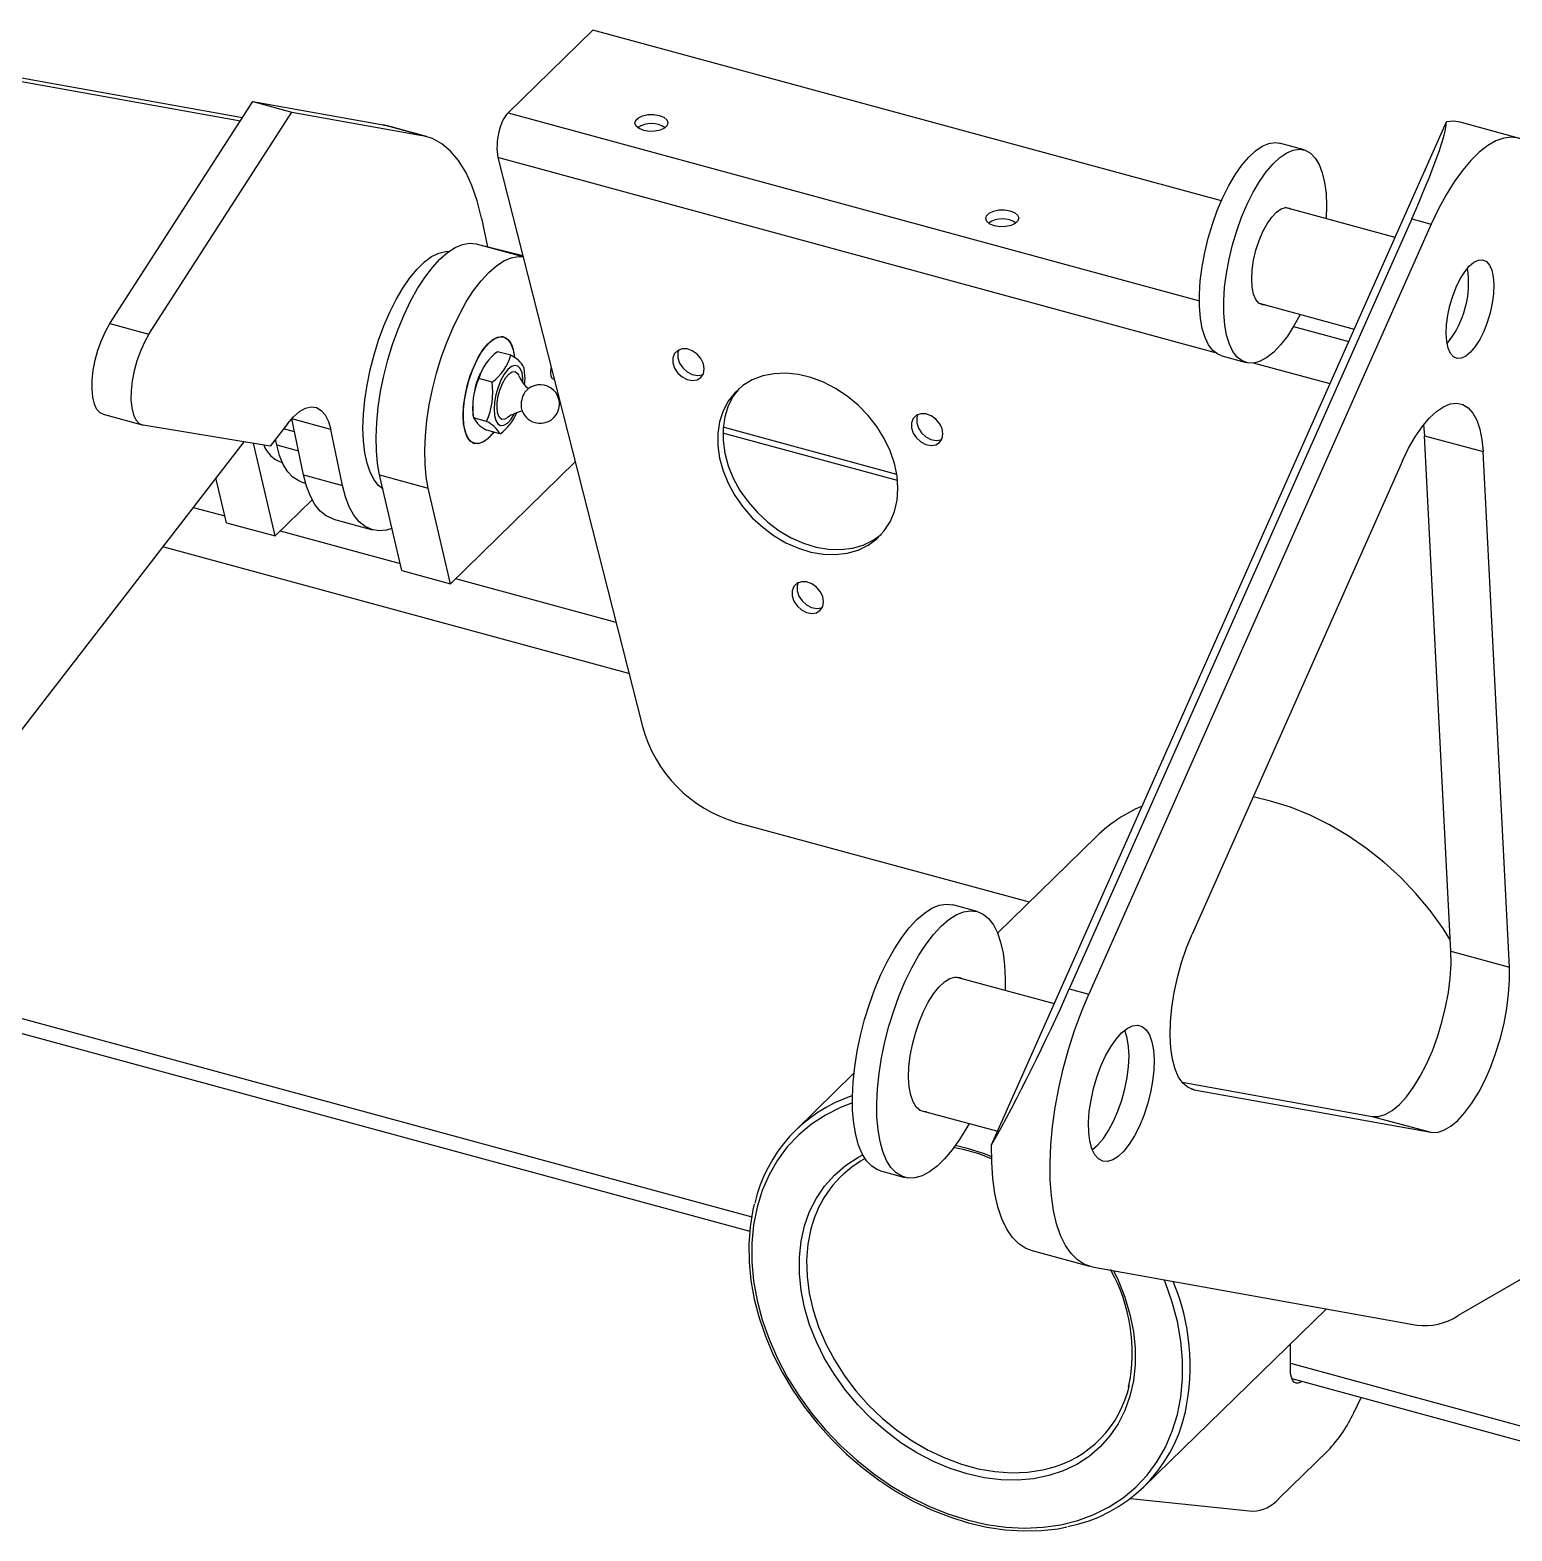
# Model space of a CAD drawing. Extents: x 0 to 8400, y -1608 to 5940.
# Drawn here: x 2407 to 2945, y 3799 to 4344 of the extents above; entities that cross this region are included whole.
import ezdxf

# ---------------------------------------------------------------- set-up
doc = ezdxf.new("R2010")
doc.units = 0
doc.header["$LTSCALE"] = 20
doc.layers.get('0').update_dxf_attribs({"linetype": 'CONTINUOUS'})

msp = doc.modelspace()

# ---------------------------------------------------------------- linework, layer by layer
at = {"color": 7, "linetype": 'Continuous'}
for p, q in [((2610.97, 4344.03), (2580.16, 4313.97)), ((2839.11, 4282.03), (2610.97, 4344.03)), ((2326.57, 4340.47), (2483.73, 4312.28)), ((2340.72, 4336.63), (2482.98, 4311.11)), ((2435.61, 4237.46), (2487.45, 4318.06)), ((2487.45, 4318.06), (2501.6, 4314.22)), ((2487.45, 4318.06), (2534.84, 4309.56)), ((2449.76, 4233.62), (2501.6, 4314.22)), ((2501.6, 4314.22), (2548.99, 4305.72)), ((2548.99, 4305.72), (2534.84, 4309.56)), ((2534.84, 4309.56), (2536.35, 4309.22)), ((2755.72, 3939.36), (2920.84, 4310.65)), ((2946.98, 4304.79), (2925.76, 4310.56)), ((2550.5, 4305.38), (2536.35, 4309.22)), ((2869.12, 4300.52), (2860.27, 4302.92)), ((2576.44, 4297.71), (2628.93, 4091.23)), ((2902.2, 4268.73), (2862.31, 4279.57)), ((2570.52, 4275.79), (2572.73, 4265.36)), ((2908.23, 4275.52), (2783.91, 3995.97)), ((2915.3, 4273.6), (2790.98, 3994.05)), ((2908.23, 4275.52), (2915.3, 4273.6)), ((2568.52, 4266.41), (2585.47, 4262.17)), ((2852.87, 4244.83), (2887.39, 4235.45)), ((2435.61, 4237.46), (2449.76, 4233.62)), ((2578.5, 4232.61), (2577.72, 4232.82)), ((2581.14, 4225.96), (2576.35, 4227.27)), ((2839.29, 4225.72), (2848.14, 4223.32)), ((2574.34, 4216.26), (2569.54, 4217.56)), ((2586.16, 4219.78), (2585.97, 4221.57)), ((2595.67, 4219.76), (2595.82, 4221.46)), ((2586.3, 4212.54), (2586.59, 4212.92)), ((2433.17, 4204.55), (2447.32, 4200.71)), ((2493.82, 4193.04), (2447.65, 4200.64)), ((2500.07, 4201.13), (2493.82, 4193.04)), ((2515.79, 4199), (2501.64, 4202.85)), ((2505.91, 4182.61), (2501.64, 4202.85)), ((2572.38, 4201.99), (2567.59, 4203.3)), ((2912.52, 4200.72), (2912.88, 4196.77)), ((2496.2, 4193.41), (2495.75, 4195.54)), ((2520.06, 4178.76), (2515.79, 4199)), ((2577.23, 4197.43), (2572.43, 4198.74)), ((2721.29, 4182.71), (2658.22, 4199.85)), ((2912.88, 4196.77), (2934.11, 4191)), ((2922.45, 4009.65), (2912.88, 4196.77)), ((2484.29, 4194.6), (2374.68, 4052.75)), ((2495.57, 4160.38), (2487.76, 4194.03)), ((2567.23, 4194.22), (2568.01, 4194.01)), ((2943.68, 4003.88), (2934.11, 4191)), ((2497.77, 4187.19), (2498.2, 4187.08)), ((2604.52, 4187.26), (2559.25, 4143.07)), ((2904.88, 4187.6), (2828.52, 4015.9)), ((2477.88, 4165.19), (2474.12, 4181.43)), ((2505.3, 4179.97), (2506.65, 4179.6)), ((2505.91, 4182.61), (2520.06, 4178.76)), ((2533.52, 4182.54), (2551.21, 4177.73)), ((2541.56, 4147.88), (2533.52, 4182.54)), ((2509.04, 4173.52), (2495.57, 4160.38)), ((2559.25, 4143.07), (2551.21, 4177.73)), ((2477.88, 4165.19), (2495.57, 4160.38)), ((2516.83, 4166.47), (2530.98, 4162.62)), ((2541.56, 4147.88), (2559.25, 4143.07)), ((2663.13, 4056.42), (2769.4, 4027.54)), ((2793.79, 4051.35), (2757.85, 4016.28)), ((2750.46, 4024.07), (2741.61, 4026.47)), ((2922.45, 4009.65), (2943.68, 4003.88)), ((2319.08, 4002.81), (2667.89, 3908.01)), ((2778.48, 3990.54), (2742.68, 4000.28)), ((2783.91, 3995.97), (2790.98, 3994.05)), ((2705.73, 3965.4), (2684.59, 3944.76)), ((2824.84, 3962.11), (2893.92, 3949.72)), ((2829.21, 3959.37), (2915.14, 3943.95)), ((2729.56, 3952.03), (2757.93, 3944.32)), ((2893.92, 3949.72), (2915.14, 3943.95)), ((2715.38, 3929.97), (2724.23, 3927.57)), ((2770, 3901.11), (2791.23, 3895.34)), ((2971.67, 3904.41), (2925.06, 3877.39)), ((2792.19, 3895.12), (2910.05, 3873.98)), ((2811.01, 3815.24), (2877.23, 3879.87)), ((2864.18, 3857.97), (2864.18, 3867.13)), ((2864.71, 3854.52), (2973.25, 3825.02)), ((2887.18, 3842.15), (2889.89, 3847.67)), ((2859.92, 3810.95), (2877.84, 3828.45)), ((2806.11, 3811.02), (2850.47, 3806.45))]:
    msp.add_line(p, q, dxfattribs=at)
at = {"color": 8, "linetype": 'Continuous'}
for p, q in [((2580.16, 4313.97), (2831.12, 4245.76)), ((2836.93, 4226.91), (2576.44, 4297.71)), ((2568.52, 4266.41), (2585.57, 4261.78)), ((2865.33, 4236.46), (2885.42, 4231.01)), ((2878.57, 4215.59), (2850.77, 4223.15)), ((2502.62, 4198.19), (2498.63, 4199.27)), ((2721.56, 4180.49), (2658.11, 4197.73)), ((2496.2, 4193.41), (2504.08, 4191.27)), ((2465.88, 4170.78), (2477.31, 4167.67)), ((2497.44, 4162.2), (2540.99, 4150.37)), ((2624.03, 4110.52), (2454.85, 4156.5)), ((2561.12, 4144.9), (2619.31, 4129.08)), ((2320.39, 4007.9), (2668.6, 3913.26)), ((2828.13, 3959.66), (2829.21, 3959.37)), ((2742.63, 3939.24), (2746.87, 3938.23)), ((2864.18, 3860.11), (2976.47, 3829.59))]:
    msp.add_line(p, q, dxfattribs=at)
at = {"color": 7, "linetype": 'Continuous', "flags": 128}
for points in [[(2629.41, 4307.57), (2627.77, 4308.23), (2626.66, 4309.14), (2626.22, 4310.19), (2626.5, 4311.25), (2627.47, 4312.2), (2629.02, 4312.92), (2630.95, 4313.32), (2633.03, 4313.36), (2635.01, 4313.04), (2636.66, 4312.38), (2637.77, 4311.47), (2638.21, 4310.42), (2637.93, 4309.36), (2636.95, 4308.41), (2635.41, 4307.69), (2633.48, 4307.28), (2631.4, 4307.24), (2629.41, 4307.57)], [(2925.76, 4310.56), (2923.57, 4310.89), (2920.84, 4310.65)], [(2570.52, 4275.79), (2568.97, 4281.99), (2567.05, 4287.55), (2564.79, 4292.45), (2562.2, 4296.63), (2559.3, 4300.07), (2556.12, 4302.75), (2552.67, 4304.63), (2548.99, 4305.72)], [(2959.14, 4278.7), (2958.7, 4283.85), (2957.92, 4288.57), (2956.83, 4292.78), (2955.43, 4296.43), (2953.73, 4299.49), (2951.77, 4301.91), (2949.55, 4303.68), (2947.12, 4304.75), (2944.5, 4305.13), (2941.71, 4304.81), (2938.8, 4303.78), (2935.8, 4302.08), (2932.74, 4299.7), (2929.67, 4296.69), (2926.61, 4293.08), (2923.61, 4288.91), (2920.7, 4284.24), (2917.92, 4279.11), (2915.3, 4273.6)], [(2839.29, 4225.72), (2837.83, 4226.32), (2836.02, 4227.72), (2834.46, 4229.78), (2833.18, 4232.45), (2832.19, 4235.69), (2831.51, 4239.44), (2831.17, 4243.63), (2831.15, 4248.2), (2831.46, 4253.05), (2832.11, 4258.1), (2833.07, 4263.27), (2834.32, 4268.45), (2835.86, 4273.56), (2837.64, 4278.5), (2839.63, 4283.19), (2841.81, 4287.55), (2844.13, 4291.49), (2846.56, 4294.94), (2849.04, 4297.85), (2851.53, 4300.16), (2853.99, 4301.83), (2856.38, 4302.83), (2858.65, 4303.15), (2860.27, 4302.92)], [(2848.69, 4223.19), (2846.67, 4223.92), (2844.87, 4225.32), (2843.31, 4227.37), (2842.02, 4230.04), (2841.03, 4233.28), (2840.36, 4237.04), (2840.01, 4241.23), (2839.99, 4245.79), (2840.31, 4250.65), (2840.95, 4255.7), (2841.91, 4260.86), (2843.17, 4266.05), (2844.7, 4271.15), (2846.48, 4276.1), (2848.48, 4280.79), (2850.66, 4285.14), (2852.98, 4289.08), (2855.4, 4292.54), (2857.88, 4295.45), (2860.37, 4297.76), (2862.83, 4299.43), (2865.22, 4300.43), (2867.49, 4300.74), (2869.6, 4300.37), (2871.52, 4299.3), (2873.2, 4297.57), (2874.63, 4295.2), (2875.76, 4292.24), (2876.6, 4288.74), (2877.11, 4284.75), (2877.29, 4280.37), (2877.14, 4275.65), (2877.14, 4275.54)], [(2756.77, 4272.96), (2755.12, 4273.62), (2754.01, 4274.52), (2753.57, 4275.57), (2753.86, 4276.64), (2754.83, 4277.59), (2756.37, 4278.31), (2758.3, 4278.71), (2760.39, 4278.75), (2762.37, 4278.42), (2764.02, 4277.77), (2765.13, 4276.86), (2765.57, 4275.81), (2765.28, 4274.74), (2764.31, 4273.8), (2762.76, 4273.08), (2760.84, 4272.67), (2758.75, 4272.63), (2756.77, 4272.96)], [(2854.94, 4244.27), (2854.1, 4244.3), (2852.75, 4244.92), (2851.64, 4246.24), (2850.81, 4248.19), (2850.3, 4250.71), (2850.13, 4253.69), (2850.31, 4257.01), (2850.84, 4260.52), (2851.68, 4264.1), (2852.8, 4267.58), (2854.16, 4270.84), (2855.71, 4273.72), (2857.38, 4276.13), (2859.09, 4277.95), (2860.79, 4279.12), (2862.4, 4279.58), (2863.85, 4279.32), (2864.39, 4279.01)], [(2533.52, 4182.54), (2532.77, 4186.7), (2532.34, 4191.31), (2532.23, 4196.29), (2532.46, 4201.58), (2533.01, 4207.1), (2533.88, 4212.78), (2535.05, 4218.53), (2536.51, 4224.28), (2538.24, 4229.94), (2540.22, 4235.43), (2542.41, 4240.68), (2544.79, 4245.61), (2547.31, 4250.16), (2549.96, 4254.25), (2552.68, 4257.84), (2555.44, 4260.86), (2558.21, 4263.29), (2560.94, 4265.07), (2563.59, 4266.2), (2566.13, 4266.65), (2568.52, 4266.41)], [(2534.69, 4177.5), (2533.18, 4178.7), (2531.5, 4180.79), (2530.08, 4183.5), (2528.96, 4186.78), (2528.15, 4190.6), (2527.65, 4194.87), (2527.49, 4199.55), (2527.65, 4204.54), (2528.15, 4209.78), (2528.96, 4215.18), (2530.08, 4220.66), (2531.5, 4226.13), (2533.18, 4231.51), (2535.1, 4236.7), (2537.23, 4241.63), (2539.55, 4246.22), (2542, 4250.39), (2544.55, 4254.09), (2547.17, 4257.25), (2549.81, 4259.83), (2552.42, 4261.77), (2554.98, 4263.06), (2557.43, 4263.67), (2558.78, 4263.71)], [(2551.21, 4177.73), (2550.46, 4181.89), (2550.03, 4186.5), (2549.92, 4191.48), (2550.15, 4196.77), (2550.7, 4202.29), (2551.56, 4207.97), (2552.74, 4213.72), (2554.2, 4219.47), (2555.93, 4225.13), (2557.91, 4230.62), (2560.1, 4235.87), (2562.47, 4240.81), (2565, 4245.35), (2567.65, 4249.45), (2570.37, 4253.03), (2573.13, 4256.06), (2575.9, 4258.48), (2578.63, 4260.27), (2581.28, 4261.39), (2583.82, 4261.84), (2585.58, 4261.73)], [(2922.07, 4244), (2923.11, 4247.47), (2924.39, 4250.75), (2925.86, 4253.73), (2927.46, 4256.28), (2929.14, 4258.31), (2930.83, 4259.74), (2932.46, 4260.51), (2933.98, 4260.6), (2935.32, 4260), (2936.42, 4258.73), (2937.26, 4256.85), (2937.8, 4254.43), (2938.01, 4251.55), (2937.89, 4248.33), (2937.44, 4244.9), (2936.69, 4241.38), (2935.65, 4237.91), (2934.37, 4234.62), (2932.9, 4231.65), (2931.3, 4229.1), (2929.62, 4227.07), (2927.93, 4225.64), (2926.3, 4224.87), (2924.78, 4224.78), (2923.45, 4225.38), (2922.34, 4226.64), (2921.5, 4228.53), (2920.96, 4230.95), (2920.75, 4233.83), (2920.87, 4237.05), (2921.32, 4240.48), (2922.07, 4244)], [(2867.7, 4240.8), (2865.45, 4236.67), (2863.07, 4232.96), (2860.62, 4229.77), (2858.13, 4227.16), (2855.64, 4225.16), (2853.21, 4223.82), (2850.88, 4223.16), (2848.69, 4223.19)], [(2433.17, 4204.55), (2432.09, 4205.08), (2430.9, 4206.35), (2429.99, 4208.25), (2429.39, 4210.71), (2429.11, 4213.65), (2429.16, 4216.95), (2429.55, 4220.51), (2430.25, 4224.18), (2431.25, 4227.84), (2432.51, 4231.36), (2433.98, 4234.6), (2435.61, 4237.46)], [(2449.76, 4233.62), (2448.13, 4230.76), (2446.66, 4227.51), (2445.4, 4223.99), (2444.4, 4220.33), (2443.7, 4216.66), (2443.31, 4213.11), (2443.26, 4209.8), (2443.54, 4206.87), (2444.14, 4204.4), (2445.06, 4202.5), (2446.24, 4201.23), (2447.65, 4200.64)], [(2563.87, 4204.16), (2564.04, 4207.58), (2564.54, 4211.22), (2565.36, 4214.93), (2566.46, 4218.58), (2567.81, 4222.04), (2569.35, 4225.18), (2571.04, 4227.9), (2572.8, 4230.09), (2574.59, 4231.67), (2576.32, 4232.59), (2577.94, 4232.81), (2579.39, 4232.33), (2580.62, 4231.16), (2581.59, 4229.35), (2582.25, 4226.95), (2582.52, 4225.01)], [(2574.91, 4198.07), (2573.56, 4196.48), (2571.79, 4194.95), (2570.07, 4194.09), (2568.47, 4193.92), (2567.04, 4194.46), (2565.83, 4195.67), (2564.89, 4197.52), (2564.26, 4199.95), (2563.95, 4202.85), (2563.97, 4206.14), (2564.33, 4209.68), (2565.02, 4213.36), (2566, 4217.03), (2567.24, 4220.57), (2568.7, 4223.84), (2570.33, 4226.74), (2572.06, 4229.15), (2573.83, 4230.99), (2575.58, 4232.19), (2575.58, 4232.19)], [(2575.58, 4232.19), (2577.25, 4232.71), (2578.78, 4232.52), (2580.1, 4231.64), (2581.18, 4230.1), (2581.97, 4227.96), (2582.44, 4225.28), (2582.46, 4225.13)], [(2651.38, 4221.01), (2651.07, 4222.91), (2650.17, 4224.77), (2648.77, 4226.39), (2647.04, 4227.59), (2645.15, 4228.26), (2643.32, 4228.31), (2641.74, 4227.73), (2640.57, 4226.6), (2639.96, 4225.03), (2639.96, 4223.2), (2640.57, 4221.3), (2641.74, 4219.54), (2643.32, 4218.1), (2645.15, 4217.15), (2647.04, 4216.79), (2648.77, 4217.06), (2650.17, 4217.92), (2651.07, 4219.29), (2651.38, 4221.01)], [(2642.18, 4227.97), (2641.83, 4226.86), (2641.83, 4225.02), (2642.44, 4223.12), (2643.6, 4221.36), (2645.19, 4219.92), (2647.02, 4218.97), (2648.91, 4218.61), (2650.64, 4218.88), (2650.94, 4219)], [(2579.88, 4203.28), (2578.96, 4202.76), (2577.9, 4202.72), (2577.03, 4203.39), (2576.43, 4204.7), (2576.15, 4206.56), (2576.2, 4208.8), (2576.59, 4211.26), (2577.28, 4213.72), (2578.22, 4216), (2579.33, 4217.9)], [(2579.33, 4217.9), (2580.52, 4219.28), (2581.69, 4220.02), (2582.75, 4220.05), (2583.62, 4219.39), (2584.05, 4218.59)], [(2596.91, 4217.19), (2596.35, 4217.4), (2595.84, 4218.29), (2595.67, 4219.76)], [(2721.69, 4177.66), (2721.37, 4182.16), (2720.42, 4186.74), (2718.86, 4191.32), (2716.72, 4195.81), (2714.03, 4200.12), (2710.86, 4204.17), (2707.26, 4207.87), (2703.31, 4211.16), (2699.08, 4213.96), (2694.65, 4216.24), (2690.11, 4217.93), (2685.55, 4219.02), (2681.05, 4219.47), (2676.71, 4219.29), (2672.6, 4218.46), (2668.82, 4217.02), (2665.43, 4214.98), (2662.49, 4212.39), (2660.07, 4209.29), (2658.22, 4205.75), (2656.96, 4201.84), (2656.32, 4197.63), (2656.32, 4193.21), (2656.96, 4188.65), (2658.22, 4184.06), (2660.07, 4179.51), (2662.49, 4175.1), (2665.43, 4170.92), (2668.82, 4167.03), (2672.6, 4163.53), (2676.71, 4160.47), (2681.05, 4157.93), (2685.55, 4155.94), (2690.11, 4154.54), (2694.65, 4153.77), (2699.08, 4153.64), (2703.31, 4154.14), (2707.26, 4155.28), (2710.86, 4157.03), (2714.03, 4159.35), (2716.72, 4162.2), (2718.86, 4165.52), (2720.42, 4169.26), (2721.37, 4173.33), (2721.69, 4177.66)], [(2664.08, 4213.91), (2661.94, 4211.11), (2660.08, 4207.58), (2658.82, 4203.66), (2658.19, 4199.46), (2658.19, 4195.03), (2658.82, 4190.48), (2660.08, 4185.88), (2661.94, 4181.33), (2664.36, 4176.92), (2667.29, 4172.74), (2670.69, 4168.85), (2674.47, 4165.35), (2678.57, 4162.3), (2682.92, 4159.75), (2687.41, 4157.76), (2691.97, 4156.36), (2696.52, 4155.59), (2700.94, 4155.46), (2705.18, 4155.97), (2709.13, 4157.1), (2712.73, 4158.85), (2715.61, 4160.92)], [(2500.07, 4201.13), (2502.28, 4203.67), (2504.5, 4205.56), (2506.67, 4206.76), (2508.73, 4207.24), (2510.63, 4206.98), (2512.33, 4205.99), (2513.78, 4204.3), (2514.94, 4201.95), (2515.79, 4199)], [(2904.88, 4187.6), (2907.11, 4192.22), (2909.51, 4196.4), (2912.02, 4200.06), (2914.59, 4203.14), (2917.19, 4205.58), (2919.75, 4207.32), (2922.23, 4208.34), (2924.58, 4208.62), (2926.76, 4208.14), (2928.72, 4206.92), (2930.42, 4204.98), (2931.84, 4202.37), (2932.93, 4199.12), (2933.7, 4195.31), (2934.11, 4191)], [(2574.97, 4198.05), (2574.59, 4197.56), (2572.8, 4195.67), (2571.04, 4194.41), (2569.35, 4193.84), (2567.81, 4193.97), (2566.46, 4194.8), (2565.36, 4196.3), (2564.54, 4198.41), (2564.04, 4201.06), (2563.87, 4204.16)], [(2567.4, 4204.79), (2567.41, 4204.39), (2567.51, 4203.64)], [(2738.05, 4197.46), (2737.74, 4199.35), (2736.84, 4201.21), (2735.45, 4202.83), (2733.71, 4204.04), (2731.83, 4204.7), (2729.99, 4204.75), (2728.41, 4204.18), (2727.25, 4203.05), (2726.63, 4201.48), (2726.63, 4199.64), (2727.25, 4197.74), (2728.41, 4195.98), (2729.99, 4194.55), (2731.83, 4193.6), (2733.71, 4193.24), (2735.45, 4193.5), (2736.84, 4194.37), (2737.74, 4195.73), (2738.05, 4197.46)], [(2728.86, 4204.42), (2728.5, 4203.3), (2728.5, 4201.47), (2729.11, 4199.56), (2730.28, 4197.8), (2731.86, 4196.37), (2733.69, 4195.42), (2735.58, 4195.06), (2737.31, 4195.32), (2737.61, 4195.45)], [(2505.3, 4179.97), (2504.19, 4180.36), (2502.07, 4181.68), (2500.18, 4183.68), (2498.56, 4186.33), (2497.23, 4189.59), (2496.2, 4193.41)], [(2516.83, 4166.47), (2516.53, 4166.56), (2514.15, 4167.66), (2511.97, 4169.42), (2510.04, 4171.83), (2508.38, 4174.86), (2506.99, 4178.46), (2505.91, 4182.61)], [(2538.02, 4163.15), (2535.99, 4162.55), (2533.26, 4162.29), (2530.68, 4162.71), (2528.3, 4163.81), (2526.12, 4165.58), (2524.19, 4167.99), (2522.53, 4171.01), (2521.14, 4174.62), (2520.06, 4178.76)], [(2694.71, 4136.49), (2694.4, 4138.38), (2693.5, 4140.24), (2692.11, 4141.86), (2690.38, 4143.07), (2688.49, 4143.73), (2686.66, 4143.78), (2685.07, 4143.21), (2683.91, 4142.08), (2683.3, 4140.51), (2683.3, 4138.67), (2683.91, 4136.77), (2685.07, 4135.01), (2686.66, 4133.58), (2688.49, 4132.63), (2690.38, 4132.27), (2692.11, 4132.53), (2693.5, 4133.4), (2694.4, 4134.76), (2694.71, 4136.49)], [(2685.52, 4143.45), (2685.16, 4142.33), (2685.16, 4140.5), (2685.78, 4138.59), (2686.94, 4136.83), (2688.52, 4135.4), (2690.36, 4134.45), (2692.24, 4134.09), (2693.98, 4134.35), (2694.28, 4134.48)], [(2922.24, 4013.81), (2919.64, 4017.87), (2914.91, 4024.41), (2909.72, 4030.64), (2904.1, 4036.52), (2898.1, 4041.99), (2891.77, 4047.01), (2885.16, 4051.55), (2878.32, 4055.57), (2871.31, 4059.02), (2864.19, 4061.9), (2857.01, 4064.16), (2850.65, 4065.65)], [(2723.09, 4014.63), (2725.81, 4018.17), (2728.57, 4021.15), (2731.33, 4023.53), (2734.05, 4025.27), (2736.69, 4026.35), (2739.22, 4026.75), (2741.59, 4026.48), (2741.61, 4026.47)], [(2731.93, 4012.23), (2734.65, 4015.77), (2737.41, 4018.75), (2740.17, 4021.13), (2742.89, 4022.87), (2745.54, 4023.95), (2748.06, 4024.35), (2750.44, 4024.07), (2752.63, 4023.12), (2754.61, 4021.5), (2756.34, 4019.24), (2757.81, 4016.37), (2758.99, 4012.93), (2759.87, 4008.98), (2760.43, 4004.55), (2760.67, 3999.72), (2760.61, 3995.4)], [(2829.21, 3959.37), (2827.09, 3960.15), (2825.21, 3961.69), (2823.6, 3963.94), (2822.31, 3966.88), (2821.34, 3970.44), (2820.73, 3974.54), (2820.49, 3979.11), (2820.62, 3984.06), (2821.11, 3989.29), (2821.97, 3994.69), (2823.16, 4000.16), (2824.67, 4005.59), (2826.47, 4010.87), (2828.52, 4015.9)], [(2715.38, 3929.97), (2714.28, 3930.36), (2712.19, 3931.65), (2710.33, 3933.59), (2708.73, 3936.16), (2707.4, 3939.32), (2706.37, 3943.03), (2705.65, 3947.22), (2705.25, 3951.86), (2705.18, 3956.86), (2705.43, 3962.17), (2706.01, 3967.7), (2706.9, 3973.38), (2708.1, 3979.12), (2709.58, 3984.85), (2711.33, 3990.49), (2713.32, 3995.96), (2715.52, 4001.18), (2717.91, 4006.08), (2720.44, 4010.58), (2723.09, 4014.63)], [(2747.5, 3947.15), (2746.68, 3945.66), (2744.09, 3941.37), (2741.4, 3937.57), (2738.65, 3934.31), (2735.89, 3931.62), (2733.14, 3929.56), (2730.46, 3928.15), (2727.87, 3927.41), (2725.41, 3927.34), (2723.12, 3927.96), (2721.04, 3929.25), (2719.18, 3931.19), (2717.57, 3933.76), (2716.24, 3936.92), (2715.21, 3940.62), (2714.49, 3944.82), (2714.09, 3949.46), (2714.02, 3954.46), (2714.27, 3959.76), (2714.85, 3965.29), (2715.75, 3970.97), (2716.94, 3976.72), (2718.43, 3982.45), (2720.17, 3988.09), (2722.16, 3993.56), (2724.37, 3998.78), (2726.75, 4003.67), (2729.29, 4008.18), (2731.93, 4012.23), (2731.93, 4012.23)], [(2893.92, 3949.72), (2896.2, 3949.7), (2898.63, 3950.43), (2901.16, 3951.89), (2903.74, 3954.05), (2906.33, 3956.87), (2908.87, 3960.3), (2911.31, 3964.27), (2913.6, 3968.71), (2915.71, 3973.53), (2917.6, 3978.64), (2919.21, 3983.93), (2920.53, 3989.31), (2921.53, 3994.67), (2922.2, 3999.92), (2922.5, 4004.94), (2922.45, 4009.65)], [(2734.62, 3994.17), (2736.59, 3996.64), (2738.58, 3998.51), (2740.54, 3999.73), (2742.41, 4000.26), (2744.13, 4000.08), (2745.12, 3999.61)], [(2915.14, 3943.95), (2917.43, 3943.93), (2919.86, 3944.66), (2922.39, 3946.12), (2924.97, 3948.28), (2927.55, 3951.1), (2930.09, 3954.53), (2932.53, 3958.51), (2934.83, 3962.94), (2936.94, 3967.76), (2938.82, 3972.87), (2940.44, 3978.16), (2941.76, 3983.54), (2942.76, 3988.91), (2943.42, 3994.15), (2943.73, 3999.17), (2943.68, 4003.88)], [(2732.01, 3951.36), (2731.39, 3951.38), (2729.77, 3951.9), (2728.35, 3953.12), (2727.2, 3954.98), (2726.34, 3957.45), (2725.8, 3960.44), (2725.58, 3963.87), (2725.71, 3967.65), (2726.17, 3971.67), (2726.95, 3975.8), (2728.03, 3979.94), (2729.38, 3983.95), (2730.96, 3987.73), (2732.72, 3991.17), (2734.62, 3994.17)], [(2792.19, 3895.12), (2789.42, 3896), (2786.86, 3897.6), (2784.55, 3899.91), (2782.51, 3902.89), (2780.76, 3906.53), (2779.32, 3910.77), (2778.21, 3915.57), (2777.43, 3920.88), (2777.01, 3926.65), (2776.93, 3932.8), (2777.21, 3939.28), (2777.84, 3946.02), (2778.8, 3952.94), (2780.1, 3959.96), (2781.72, 3967.02), (2783.64, 3974.03), (2785.84, 3980.92), (2788.3, 3987.62), (2790.98, 3994.05)], [(2792.72, 3959.84), (2793.93, 3963.99), (2795.4, 3967.96), (2797.09, 3971.65), (2798.93, 3974.95), (2800.89, 3977.76), (2802.9, 3980), (2804.91, 3981.61), (2806.86, 3982.55), (2808.69, 3982.77), (2810.35, 3982.29), (2811.8, 3981.11), (2812.98, 3979.26), (2813.87, 3976.81), (2814.45, 3973.81), (2814.68, 3970.36), (2814.58, 3966.55), (2814.13, 3962.5), (2813.36, 3958.33), (2812.29, 3954.14), (2810.94, 3950.06), (2809.36, 3946.22), (2807.59, 3942.71), (2805.68, 3939.65), (2803.68, 3937.11), (2801.67, 3935.18), (2799.68, 3933.9), (2797.78, 3933.32), (2796.03, 3933.44), (2794.47, 3934.28), (2793.15, 3935.8), (2792.11, 3937.96), (2791.38, 3940.69), (2790.97, 3943.93), (2790.9, 3947.57), (2791.18, 3951.51), (2791.79, 3955.64), (2792.72, 3959.84)], [(2792.25, 3937.58), (2792.35, 3937.65), (2794.33, 3939.39), (2796.29, 3941.74), (2798.19, 3944.62), (2799.97, 3947.96), (2801.57, 3951.65), (2802.95, 3955.6), (2804.08, 3959.69), (2804.91, 3963.8), (2805.42, 3967.82), (2805.61, 3971.62), (2805.46, 3975.1), (2804.98, 3978.15), (2804.18, 3980.7), (2804.05, 3981)], [(2770, 3901.11), (2768.16, 3901.79), (2765.57, 3903.42), (2763.24, 3905.78), (2761.19, 3908.83), (2759.43, 3912.54), (2758, 3916.88), (2756.9, 3921.78), (2756.15, 3927.2), (2755.76, 3933.09), (2755.72, 3939.36)], [(2669.55, 3917.84), (2669.03, 3915.86), (2668.01, 3909.69), (2667.56, 3903.31), (2667.66, 3896.77), (2668.33, 3890.11), (2669.55, 3883.38), (2671.32, 3876.62), (2673.62, 3869.89), (2676.45, 3863.23), (2679.77, 3856.69), (2683.57, 3850.31), (2687.82, 3844.14), (2692.48, 3838.22), (2697.53, 3832.59), (2702.94, 3827.29), (2708.65, 3822.36), (2714.64, 3817.84), (2720.87, 3813.74), (2727.28, 3810.11), (2733.83, 3806.97), (2740.49, 3804.33), (2747.2, 3802.23), (2753.92, 3800.67), (2760.6, 3799.67), (2767.18, 3799.24), (2773.64, 3799.37), (2779.91, 3800.07), (2783.01, 3800.71)], [(2868.36, 3853.52), (2867.94, 3853.23), (2867.06, 3852.86), (2866.25, 3852.86), (2865.55, 3853.24), (2864.97, 3853.97), (2864.53, 3855.03), (2864.27, 3856.38), (2864.18, 3857.97)]]:
    msp.add_lwpolyline(points, dxfattribs=at)
at = {"color": 8, "linetype": 'Continuous', "flags": 128}
for points in [[(2585.58, 4216.12), (2585.55, 4217.59), (2585.23, 4219.63), (2584.61, 4221.16), (2583.72, 4222.07), (2582.61, 4222.31), (2581.37, 4221.86), (2580.05, 4220.76), (2578.76, 4219.07), (2577.56, 4216.89), (2576.53, 4214.37), (2575.75, 4211.66), (2575.25, 4208.94), (2575.07, 4206.36), (2575.22, 4204.11), (2575.22, 4204.11)], [(2575.22, 4204.11), (2575.7, 4202.31), (2576.46, 4201.08), (2577.46, 4200.5), (2578.65, 4200.61), (2579.94, 4201.39), (2581.26, 4202.8), (2582.42, 4204.59)], [(2705.17, 3954.62), (2700.86, 3952.96), (2695.37, 3950.21), (2690.29, 3946.89), (2685.67, 3943.02), (2681.54, 3938.63), (2677.94, 3933.77), (2674.89, 3928.46), (2672.43, 3922.76), (2670.56, 3916.71), (2669.3, 3910.35), (2668.67, 3903.74), (2668.67, 3896.94), (2669.3, 3889.99), (2670.56, 3882.95), (2672.43, 3875.88), (2674.89, 3868.84), (2677.94, 3861.87), (2681.54, 3855.05), (2685.67, 3848.42), (2690.29, 3842.04), (2695.37, 3835.96), (2700.86, 3830.22), (2706.72, 3824.88), (2712.9, 3819.97), (2719.36, 3815.54), (2726.04, 3811.62), (2732.89, 3808.25), (2739.85, 3805.44), (2746.87, 3803.23), (2753.88, 3801.63), (2760.84, 3800.65), (2767.69, 3800.3), (2774.37, 3800.59), (2780.83, 3801.51), (2787.01, 3803.06), (2792.87, 3805.21), (2798.36, 3807.97), (2803.44, 3811.29), (2808.06, 3815.16), (2812.19, 3819.55), (2815.79, 3824.41), (2818.84, 3829.71), (2821.31, 3835.42), (2823.17, 3841.47), (2824.43, 3847.83), (2825.06, 3854.43), (2825.06, 3861.24), (2824.43, 3868.19), (2823.17, 3875.23), (2821.31, 3882.3), (2818.84, 3889.34), (2818.41, 3890.42)], [(2800.01, 3893.72), (2801.65, 3890.25), (2804.09, 3884.08), (2805.94, 3877.86), (2807.19, 3871.65), (2807.81, 3865.52), (2807.81, 3859.53), (2807.19, 3853.74), (2805.94, 3848.21), (2804.09, 3843), (2801.65, 3838.15), (2798.65, 3833.73), (2795.12, 3829.77), (2791.1, 3826.32), (2786.62, 3823.41), (2781.73, 3821.07), (2776.48, 3819.33), (2770.93, 3818.2), (2765.13, 3817.69), (2759.15, 3817.82), (2753.04, 3818.57), (2746.87, 3819.94), (2740.69, 3821.93), (2734.58, 3824.49), (2728.6, 3827.62), (2722.8, 3831.28), (2717.25, 3835.43), (2712, 3840.02), (2707.12, 3845.02), (2702.63, 3850.36), (2698.61, 3856), (2695.08, 3861.88), (2692.08, 3867.93), (2689.64, 3874.1), (2687.79, 3880.32), (2686.54, 3886.53), (2685.92, 3892.66), (2685.92, 3898.65), (2686.54, 3904.44), (2687.79, 3909.97), (2689.64, 3915.18), (2692.08, 3920.03), (2695.08, 3924.45), (2698.61, 3928.41), (2702.63, 3931.86), (2707.12, 3934.77), (2708.95, 3935.74)], [(2746.87, 3938.23), (2753.04, 3936.25), (2755.7, 3935.21)], [(2690.91, 3911.52), (2690.13, 3908.87), (2689.03, 3903.35), (2688.56, 3897.58), (2688.72, 3891.62), (2689.5, 3885.55), (2690.9, 3879.41), (2692.91, 3873.28), (2695.49, 3867.22), (2698.64, 3861.3), (2702.3, 3855.58), (2706.44, 3850.11), (2711.02, 3844.96), (2716, 3840.19), (2721.31, 3835.83), (2726.9, 3831.94), (2732.71, 3828.57), (2738.68, 3825.73), (2744.75, 3823.48), (2750.85, 3821.82), (2756.92, 3820.78), (2762.89, 3820.36), (2768.7, 3820.58), (2774.29, 3821.43), (2776.22, 3821.88)]]:
    msp.add_lwpolyline(points, dxfattribs=at)
at = {"color": 7, "linetype": 'Continuous'}
for centre, radius, start, end in [((2632.21, 4300.92), 9.15, 56.9319, 123.0681), ((2759.57, 4266.31), 9.15, 56.9319, 123.0681), ((2893.28, 4252.5), 35.62, 321.2973, 8.2937), ((2586.98, 4212.58), 18.14, 125.8972, 164.0495), ((2563.71, 4230.95), 18.14, 305.8972, 344.0495), ((2576.87, 4216.5), 10.38, 29.2343, 65.6957), ((2595.61, 4207.12), 28.31, 153.8122, 184.7226), ((2592.91, 4207.09), 25.6, 155.8614, 188.5228), ((2594.81, 4222.82), 11.55, 201.957, 231.5003), ((2571, 4217.64), 15.31, 351.0851, 8.0521), ((2549.02, 4212.46), 25.6, 335.8614, 8.5228), ((2592.98, 4207.97), 8.09, 145.6427, 187.6196), ((2591.82, 4208.27), 7, 254.7955, 138.3579), ((2591.82, 4208.27), 7, 191.2331, 254.7955), ((2577.69, 4209.18), 11.69, 210.2385, 243.2998), ((2567.13, 4191.55), 11.69, 30.2385, 63.2998), ((2566.76, 4211.98), 17.93, 305.7502, 337.3628), ((2587.25, 4193.83), 11.98, 98.5802, 127.508), ((2501.27, 4197.06), 10.47, 200.3143, 250.4504), ((2677.16, 4104.41), 49.99, 195.2839, 253.7055), ((2831.04, 4013.02), 53.45, 112.708, 134.1739), ((2722.32, 3906.02), 54.01, 108.5008, 166.9241), ((2728.72, 3899.53), 39.67, 118.5354, 162.4071), ((2731.44, 3877.07), 62.19, 66.919, 80.4105), ((2745.45, 3864.1), 61.3, 348.2121, 29.2897), ((2912.92, 3896.06), 22.27, 262.5972, 303.0353), ((2766.58, 3860.79), 40.09, 283.9137, 347.5048), ((2773, 3854.18), 54.33, 281.0454, 347.5599), ((2841.41, 3863.29), 50.42, 316.2767, 335.204), ((2850.25, 3819.08), 12.63, 270.9778, 319.971)]:
    msp.add_arc(centre, radius, start, end, dxfattribs=at)
at = {"color": 8, "linetype": 'Continuous'}
msp.add_arc((2747.32, 3859.03), 80.47, 348.1274, 22.5128, dxfattribs=at)
at = {"color": 7, "linetype": 'Continuous'}
for centre, major_axis, ratio, start_param, end_param in [((2582.04, 4303.17), (1.12, 12.09), 0.479695, 0.51301, 2.083807), ((2893.54, 4257.14), (26.85, 54.87), 0.090354, 5.097849, 6.100441), ((2766.77, 3974.53), (31.33, 64.01), 0.090354, 4.175692, 5.097849)]:
    msp.add_ellipse(centre, major_axis=major_axis, ratio=ratio, start_param=start_param, end_param=end_param, dxfattribs=at)

doc.saveas('drawing.dxf')
